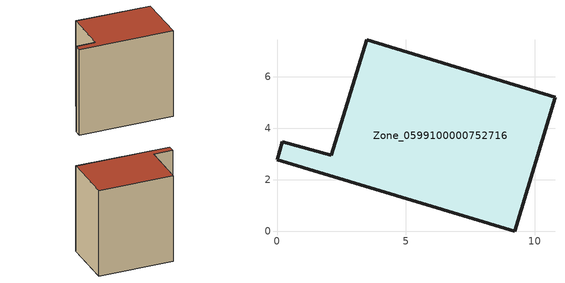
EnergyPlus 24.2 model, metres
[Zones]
Zone_0599100000752716
 floor ground (C_G): 2.11,2.96 3.48,7.44 10.79,5.21 9.23,0 0,2.78 0.2,3.48 z3.61
 wall outside (C_F): 9.23,0 10.79,5.21 3.48,7.44 2.11,2.96 0.2,3.48 0,2.78 9.23,0 z3.61:12.68
 roof outside (C_R): 0,2.78 9.23,0 10.79,5.21 3.48,7.44 2.11,2.96 0.2,3.48 z12.68
[BUILDING]
Pand.0599100000752716: North Axis=0; Terrain=City; Loads Convergence Tolerance Value=0.04; Temperature Convergence Tolerance Value=0.4; Solar Distribution=FullExterior; Maximum Number of Warmup Days=25; Minimum Number of Warmup Days=1
[Site:Location]
Rotterdam.The.Hague.AP_ZH_NLD Design_Conditions: Latitude=51.96; Longitude=4.45; Time Zone=1; Elevation=-4.5
[SITE:GROUNDTEMPERATURE:BUILDINGSURFACE]
18, 18, 18, 18, 18, 18, 18, 18, 18, 18, 18, 18
[MATERIAL] Thermal Absorptance=0.9; Solar Absorptance=0.7; Visible Absorptance=0.7
Name | Roughness | Thickness | Conductivity | Density | Specific Heat
G.TI.2006-2014 | MediumSmooth | 0.15 | 0.06 | 540 | 1210
F.TI.2006-2014 | Rough | 0.3 | 0.12 | 1920 | 840
R.TI.2006-2014 | MediumRough | 0.2 | 0.08 | 1500 | 1000
[CONSTRUCTION]
C_G: G.TI.2006-2014
C_F: F.TI.2006-2014
C_R: R.TI.2006-2014
[ZONE]
Zone_0599100000752716: Type=1; Multiplier=1; Ceiling Height=Autocalculate; Volume=Autocalculate; Floor Area=autocalculate; Part of Total Floor Area=Yes
[ZONEINFILTRATION:DESIGNFLOWRATE]
Infil_Zone_0599100000752716: Zone or ZoneList or Space or SpaceList=Zone_0599100000752716; Schedule=AlwaysOn; Design Flow Rate Calculation Method=Flow/Area; Flow Rate per Floor Area=0.0015; Constant Term Coefficient=1; Temperature Term Coefficient=0; Velocity Term Coefficient=0; Velocity Squared Term Coefficient=0
[HVACTEMPLATE:ZONE:IDEALLOADSAIRSYSTEM]
Zone_0599100000752716: Maximum Heating Supply Air Temperature=50; Minimum Cooling Supply Air Temperature=13; Maximum Heating Supply Air Humidity Ratio=0.0156; Minimum Cooling Supply Air Humidity Ratio=0.0077; Heating Limit=NoLimit; Cooling Limit=NoLimit; Dehumidification Control Type=ConstantSensibleHeatRatio; Cooling Sensible Heat Ratio=0.7; Dehumidification Setpoint=60; Humidification Control Type=None; Humidification Setpoint=30; Outdoor Air Method=None; Outdoor Air Flow Rate per Person=0.00944; Outdoor Air Flow Rate per Zone Floor Area=0; Outdoor Air Flow Rate per Zone=0; Demand Controlled Ventilation Type=None; Outdoor Air Economizer Type=NoEconomizer; Heat Recovery Type=None; Sensible Heat Recovery Effectiveness=0.7; Latent Heat Recovery Effectiveness=0.65
[ZONECONTROL:THERMOSTAT]
ThermostatControl_Zone_0599100000752716: Zone or ZoneList=Zone_0599100000752716; Control Type Schedule=DualSetpointControlType; Control 1=Thermostat_Zone_0599100000752716; Temperature Difference Between Cutout And Setpoint=0
[THERMOSTATSETPOINT:DUALSETPOINT]
Thermostat_Zone_0599100000752716: Heating Setpoint Temperature Schedule=HeatingSetpoint_Zone_0599100000752716; Cooling Setpoint Temperature Schedule=CoolingSetpoint_Zone_0599100000752716
[SCHEDULE:COMPACT]
HeatingSetpoint_Zone_0599100000752716: Through: 12/31, For: AllDays, Until: 24:00, 21
CoolingSetpoint_Zone_0599100000752716: Through: 12/31, For: AllDays, Until: 24:00, 24
DualSetpointControlType: Through: 12/31, For: AllDays, Until: 24:00, 4
AlwaysOn: Through: 12/31, For: AllDays, Until: 24:00, 1
